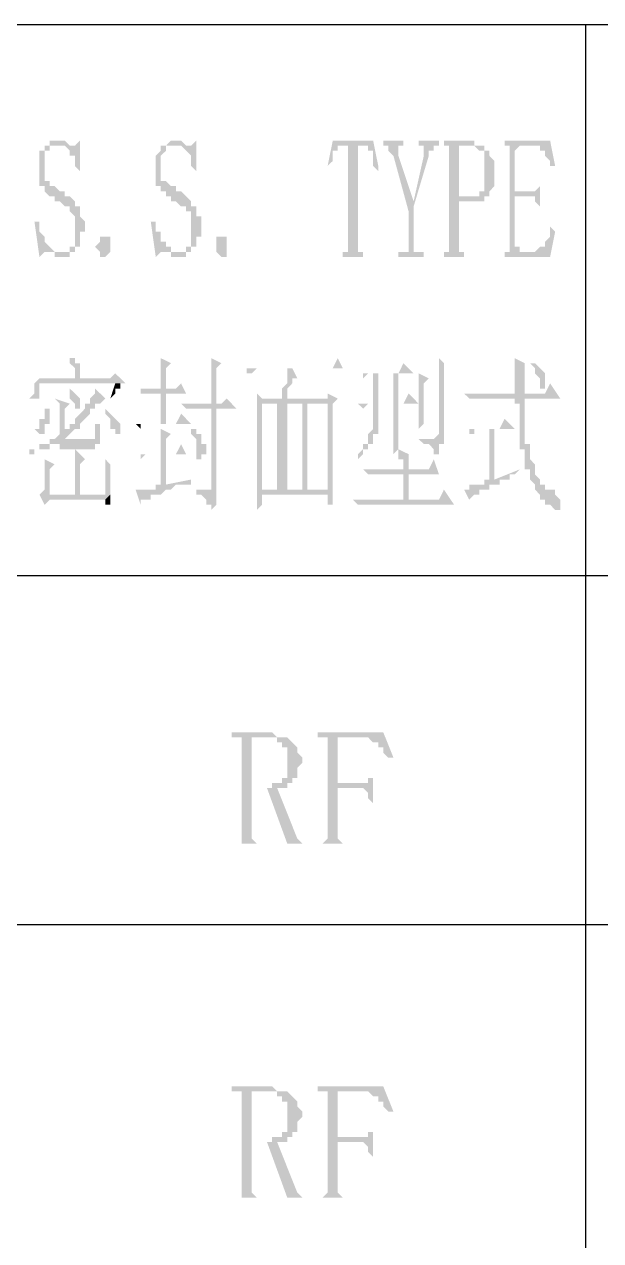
# Model space of a CAD drawing. Extents: x 51 to 246, y 3 to 417.
# Drawn here: x 209.08 to 213.91, y 297.88 to 308.06 of the extents above; entities that cross this region are included whole.
import ezdxf

# ---------------------------------------------------------------- set-up
doc = ezdxf.new("R2010")
doc.units = 0
doc.header["$MEASUREMENT"] = 0
doc.layers.add('_____1', color=160, linetype='Continuous')

msp = doc.modelspace()

# ---------------------------------------------------------------- hatches: boundary and pattern name
at = {"layer": '_____1'}
for points in [[(209.381, 307.086), (209.296, 307.086), (209.296, 307.043), (209.254, 307.043), (209.254, 307.001), (209.211, 307.001), (209.211, 306.705), (209.254, 306.705), (209.254, 306.662), (209.296, 306.62), (209.338, 306.62), (209.338, 306.578), (209.381, 306.578), (209.423, 306.535), (209.465, 306.535), (209.465, 306.493), (209.508, 306.451), (209.508, 306.197), (209.465, 306.197), (209.465, 306.154), (209.296, 306.154), (209.338, 306.154), (209.338, 306.112), (209.465, 306.112), (209.465, 306.154), (209.508, 306.154), (209.508, 306.197), (209.55, 306.197), (209.55, 306.324), (209.592, 306.324), (209.592, 306.408), (209.55, 306.451), (209.55, 306.535), (209.508, 306.535), (209.508, 306.578), (209.465, 306.62), (209.423, 306.62), (209.423, 306.662), (209.381, 306.662), (209.338, 306.705), (209.296, 306.705), (209.296, 306.747), (209.254, 306.747), (209.254, 307.001), (209.296, 307.001), (209.296, 307.043), (209.465, 307.043), (209.423, 307.086)], [(210.354, 307.086), (210.312, 307.086), (210.27, 307.043), (210.227, 307.043), (210.227, 307.001), (210.185, 306.959), (210.185, 306.705), (210.227, 306.705), (210.227, 306.662), (210.27, 306.662), (210.27, 306.62), (210.312, 306.62), (210.312, 306.578), (210.354, 306.578), (210.397, 306.535), (210.439, 306.535), (210.439, 306.493), (210.481, 306.493), (210.481, 306.197), (210.439, 306.197), (210.439, 306.154), (210.27, 306.154), (210.312, 306.154), (210.312, 306.112), (210.439, 306.112), (210.439, 306.154), (210.481, 306.154), (210.481, 306.197), (210.524, 306.197), (210.524, 306.281), (210.566, 306.281), (210.566, 306.451), (210.524, 306.451), (210.524, 306.535), (210.481, 306.535), (210.481, 306.578), (210.397, 306.662), (210.354, 306.662), (210.354, 306.705), (210.312, 306.705), (210.27, 306.747), (210.227, 306.747), (210.227, 306.959), (210.27, 307.001), (210.27, 307.043), (210.439, 307.043), (210.397, 307.086)], [(209.762, 306.112), (209.719, 306.112), (209.719, 306.154), (209.677, 306.197), (209.719, 306.239), (209.719, 306.281), (209.804, 306.281), (209.804, 306.154)], [(210.735, 306.112), (210.693, 306.154), (210.693, 306.281), (210.778, 306.281), (210.778, 306.112)], [(209.465, 305.265), (209.465, 305.223), (209.508, 305.181), (209.508, 305.096), (209.55, 305.096), (209.55, 305.223), (209.508, 305.223), (209.508, 305.265)], [(213.36, 305.223), (213.318, 305.223), (213.36, 305.181), (213.36, 305.138), (213.402, 305.096), (213.402, 305.011), (213.445, 305.011), (213.445, 305.138)], [(209.465, 305.011), (209.465, 304.927), (209.508, 304.884), (209.508, 304.8), (209.508, 304.842), (209.55, 304.842), (209.55, 304.927), (209.508, 304.969)], [(210.227, 304.969), (210.27, 304.969), (210.27, 304.715), (210.227, 304.715)], [(209.762, 304.842), (209.762, 304.8), (209.804, 304.757), (209.804, 304.673), (209.846, 304.673), (209.846, 304.588), (209.846, 304.63), (209.889, 304.63), (209.889, 304.715)], [(212.048, 304.884), (212.005, 304.884), (212.005, 304.673), (211.963, 304.63), (211.963, 304.546), (211.921, 304.546), (211.921, 304.503), (211.878, 304.461), (211.878, 304.419), (211.921, 304.461), (211.921, 304.503), (211.963, 304.503), (211.963, 304.546), (212.005, 304.546), (212.005, 304.63), (212.048, 304.63)], [(213.275, 304.927), (213.191, 304.927), (213.191, 304.884), (213.233, 304.884), (213.233, 304.503), (213.275, 304.503), (213.275, 304.334), (213.318, 304.334), (213.318, 304.249), (213.36, 304.207), (213.36, 304.165), (213.402, 304.122), (213.402, 304.08), (213.445, 304.08), (213.445, 304.038), (213.487, 304.038), (213.529, 303.995), (213.572, 303.995), (213.572, 304.08), (213.529, 304.122), (213.487, 304.122), (213.487, 304.165), (213.445, 304.165), (213.445, 304.207), (213.402, 304.207), (213.402, 304.249), (213.36, 304.292), (213.36, 304.376), (213.318, 304.419), (213.318, 304.546), (213.275, 304.546)], [(213.233, 304.334), (213.021, 304.249), (213.148, 304.249), (213.148, 304.292), (213.191, 304.292)], [(213.529, 304.334), (213.529, 304.165), (213.487, 304.165), (213.487, 304.122), (213.529, 304.122)], [(212.259, 304.292), (212.302, 304.292), (212.302, 304.08), (212.259, 304.08)], [(210.524, 304.165), (210.524, 304.122), (210.566, 304.122), (210.608, 304.08), (210.608, 304.038), (210.651, 304.038), (210.651, 303.995), (210.693, 304.038), (210.693, 304.122), (210.651, 304.165)]]:
    msp.add_hatch(color=7, dxfattribs=at).paths.add_polyline_path(points)
for points in [[(209.55, 307.086), (209.508, 307.043), (209.423, 307.043), (209.465, 307.001), (209.465, 306.959), (209.508, 306.959), (209.508, 306.874), (209.55, 306.832)], [(210.524, 307.086), (210.481, 307.043), (210.397, 307.043), (210.481, 306.959), (210.481, 306.874), (210.524, 306.832)], [(212.005, 307.086), (211.667, 307.086), (211.624, 306.874), (211.624, 306.832), (211.624, 306.874), (211.667, 306.916), (211.667, 307.001), (211.709, 307.001), (211.709, 307.043), (211.921, 307.043)], [(212.005, 307.086), (211.921, 307.043), (211.963, 307.043), (211.963, 307.001), (212.005, 307.001), (212.005, 306.874), (212.048, 306.832), (212.048, 306.874)], [(212.259, 307.086), (212.09, 307.086), (212.09, 307.043), (212.132, 307.043), (212.132, 307.001), (212.175, 306.959), (212.302, 306.493), (212.302, 306.154), (212.217, 306.154), (212.217, 306.112), (212.429, 306.112), (212.429, 306.154), (212.344, 306.154), (212.344, 306.578), (212.217, 306.959), (212.217, 307.043), (212.259, 307.043)], [(212.556, 307.086), (212.386, 307.086), (212.386, 307.043), (212.429, 307.043), (212.429, 306.959), (212.344, 306.578), (212.344, 306.535), (212.471, 306.959), (212.471, 307.001), (212.513, 307.001), (212.513, 307.043), (212.556, 307.043)], [(212.81, 307.086), (212.598, 307.086), (212.598, 307.043), (212.852, 307.043), (212.894, 307.001), (212.937, 307.001), (212.937, 306.662), (212.894, 306.662), (212.894, 306.62), (212.725, 306.62), (212.937, 306.578), (212.937, 306.62), (212.979, 306.62), (212.979, 306.662), (213.021, 306.705), (213.021, 306.916), (212.979, 306.959), (212.979, 307.001), (212.937, 307.001), (212.937, 307.043), (212.852, 307.043), (212.852, 307.086)], [(213.487, 307.086), (213.106, 307.086), (213.106, 307.043), (213.402, 307.043), (213.402, 307.001), (213.445, 307.001), (213.445, 306.959), (213.487, 306.916), (213.487, 306.874), (213.529, 306.874)], [(209.465, 307.043), (209.381, 307.043), (209.508, 307.043)], [(210.439, 307.043), (210.354, 307.043), (210.481, 307.043)], [(211.921, 307.043), (211.751, 307.043), (211.794, 307.043), (211.794, 306.154), (211.751, 306.154), (211.751, 306.112), (211.921, 306.112), (211.921, 306.154), (211.878, 306.154), (211.878, 307.043)], [(212.598, 307.043), (212.64, 307.043), (212.64, 306.154), (212.598, 306.154), (212.598, 306.112), (212.767, 306.112), (212.767, 306.154), (212.725, 306.154), (212.725, 306.578), (212.937, 306.578), (212.725, 306.62), (212.725, 307.043), (212.81, 307.043)], [(213.106, 307.043), (213.148, 307.043), (213.148, 306.154), (213.106, 306.154), (213.233, 306.154), (213.233, 306.197), (213.191, 306.197), (213.191, 306.62), (213.318, 306.62), (213.191, 306.662), (213.191, 307.001), (213.233, 307.043), (213.36, 307.043)], [(213.402, 306.789), (213.402, 306.705), (213.36, 306.662), (213.191, 306.662), (213.318, 306.62), (213.36, 306.62), (213.36, 306.578), (213.402, 306.535), (213.402, 306.493)], [(209.211, 306.408), (209.169, 306.408), (209.211, 306.112), (209.254, 306.154), (209.338, 306.154), (209.254, 306.239), (209.254, 306.281), (209.211, 306.324), (209.211, 306.366)], [(210.185, 306.408), (210.143, 306.408), (210.185, 306.112), (210.227, 306.154), (210.312, 306.154), (210.312, 306.197), (210.27, 306.197), (210.27, 306.239), (210.227, 306.239), (210.227, 306.324), (210.185, 306.324), (210.185, 306.366)], [(213.487, 306.366), (213.487, 306.281), (213.445, 306.239), (213.445, 306.197), (213.402, 306.197), (213.36, 306.154), (213.106, 306.154), (213.106, 306.112), (213.487, 306.112), (213.529, 306.324)], [(209.338, 306.154), (209.254, 306.154), (209.381, 306.154)], [(210.312, 306.154), (210.227, 306.154), (210.354, 306.154)], [(210.227, 305.265), (210.227, 305.011), (210.27, 305.011), (210.27, 305.181), (210.312, 305.223)], [(210.651, 305.265), (210.651, 304.884), (210.693, 304.884), (210.693, 305.181), (210.735, 305.223)], [(211.709, 305.265), (211.667, 305.181), (210.947, 305.181), (210.947, 305.138), (210.989, 305.138), (211.032, 305.181), (211.751, 305.181)], [(212.556, 305.265), (212.556, 304.63), (212.513, 304.588), (212.386, 304.588), (212.429, 304.546), (212.471, 304.546), (212.513, 304.503), (212.513, 304.461), (212.556, 304.461), (212.556, 304.546), (212.598, 304.546), (212.598, 305.223)], [(213.191, 305.265), (213.191, 304.969), (213.275, 304.969), (213.275, 305.223)], [(211.328, 305.181), (211.286, 305.181), (211.286, 305.054), (211.243, 305.011), (211.243, 304.927), (211.286, 304.927), (211.286, 305.011), (211.328, 305.054), (211.328, 305.096), (211.37, 305.096)], [(212.259, 305.223), (212.217, 305.138), (211.921, 305.138), (211.921, 305.096), (211.963, 305.138), (212.344, 305.138)], [(209.211, 305.096), (209.169, 305.054), (209.169, 304.969), (209.127, 304.927), (209.211, 304.927), (209.211, 305.054), (209.846, 305.054)], [(209.846, 305.138), (209.804, 305.096), (209.211, 305.096), (209.846, 305.054), (209.931, 305.054)], [(209.846, 305.054), (209.804, 304.927), (209.846, 304.969), (209.846, 305.011), (209.889, 305.011), (209.889, 305.054), (209.931, 305.054)], [(210.397, 305.054), (210.354, 305.011), (210.058, 305.011), (210.058, 304.969), (210.439, 304.969)], [(212.005, 305.138), (212.005, 304.884), (212.048, 304.884), (212.048, 305.138), (212.175, 305.138)], [(212.217, 305.138), (212.005, 305.138), (212.175, 305.138), (212.175, 304.884), (212.217, 304.884)], [(212.386, 305.138), (212.386, 304.673), (212.429, 304.715), (212.429, 305.054), (212.471, 305.096)], [(213.487, 305.054), (213.445, 304.969), (212.767, 304.969), (212.81, 304.927), (213.572, 304.927)], [(209.677, 305.011), (209.677, 304.969), (209.635, 304.927), (209.635, 304.884), (209.592, 304.884), (209.592, 304.842), (209.508, 304.757), (209.508, 304.715), (209.465, 304.715), (209.465, 304.673), (209.423, 304.673), (209.423, 304.63), (209.465, 304.63), (209.508, 304.673), (209.55, 304.673), (209.55, 304.715), (209.635, 304.8), (209.635, 304.842), (209.677, 304.842), (209.677, 304.884), (209.719, 304.884), (209.762, 304.927)], [(211.032, 304.969), (211.032, 304.884), (211.624, 304.884), (211.624, 304.165), (211.455, 304.165), (211.667, 304.165), (211.667, 304.884), (211.709, 304.927), (211.074, 304.927)], [(211.624, 304.969), (211.624, 304.927), (211.074, 304.927), (211.709, 304.927)], [(212.302, 304.969), (212.259, 304.884), (211.878, 304.884), (211.921, 304.842), (211.963, 304.884), (212.386, 304.884)], [(209.254, 304.842), (209.254, 304.757), (209.211, 304.757), (209.211, 304.673), (209.169, 304.673), (209.211, 304.63), (209.254, 304.63), (209.254, 304.715), (209.296, 304.715), (209.296, 304.842)], [(209.338, 304.927), (209.381, 304.884), (209.381, 304.63), (209.338, 304.588), (209.296, 304.588), (209.465, 304.588), (209.423, 304.588), (209.465, 304.63), (209.423, 304.63), (209.423, 304.842), (209.465, 304.884)], [(210.778, 304.927), (210.735, 304.884), (210.397, 304.884), (210.439, 304.842), (210.862, 304.842)], [(210.693, 304.842), (210.651, 304.842), (210.651, 304.165), (210.693, 304.122), (210.693, 304.165)], [(211.032, 304.884), (211.032, 304.122), (211.624, 304.122), (211.624, 304.038), (211.667, 304.038), (211.667, 304.165), (211.074, 304.165), (211.074, 304.884), (211.413, 304.884)], [(211.286, 304.884), (211.201, 304.884), (211.201, 304.165), (211.074, 304.165), (211.286, 304.165), (211.286, 304.419), (211.413, 304.419), (211.286, 304.419), (211.286, 304.673), (211.413, 304.673), (211.286, 304.673)], [(211.413, 304.884), (211.413, 304.673), (211.286, 304.673), (211.413, 304.673), (211.413, 304.419), (211.286, 304.419), (211.413, 304.419), (211.413, 304.165), (211.286, 304.165), (211.455, 304.165), (211.455, 304.884), (211.624, 304.884)], [(212.217, 304.884), (212.175, 304.884), (212.175, 304.461), (212.217, 304.503), (212.217, 304.673)], [(209.677, 304.757), (209.677, 304.588), (209.296, 304.588), (209.296, 304.546), (209.381, 304.546), (209.381, 304.503), (209.677, 304.503), (209.677, 304.546), (209.719, 304.546), (209.719, 304.715), (209.677, 304.715)], [(210.397, 304.8), (210.354, 304.715), (210.016, 304.715), (210.481, 304.715)], [(213.106, 304.757), (213.064, 304.673), (212.81, 304.673), (212.81, 304.63), (212.852, 304.63), (212.852, 304.673), (213.191, 304.673)], [(210.016, 304.715), (210.058, 304.673), (210.058, 304.715), (210.1, 304.715)], [(210.227, 304.673), (210.227, 304.461), (210.27, 304.461), (210.27, 304.588), (210.312, 304.63)], [(210.481, 304.715), (210.481, 304.63), (210.524, 304.588), (210.524, 304.419), (210.566, 304.419), (210.566, 304.461), (210.608, 304.461), (210.608, 304.546), (210.566, 304.546), (210.566, 304.63), (210.524, 304.63), (210.524, 304.673), (210.481, 304.673)], [(213.021, 304.673), (212.979, 304.673), (212.979, 304.249), (212.937, 304.249), (212.937, 304.207), (212.81, 304.207), (212.81, 304.165), (212.767, 304.165), (212.81, 304.08), (212.852, 304.122), (212.894, 304.122), (212.894, 304.165), (212.979, 304.165), (212.979, 304.207), (213.064, 304.207), (213.064, 304.249), (213.106, 304.249), (213.021, 304.249)], [(209.296, 304.546), (209.211, 304.546), (209.211, 304.503), (209.127, 304.503), (209.127, 304.461), (209.169, 304.461), (209.169, 304.503), (209.296, 304.503), (209.296, 304.546), (209.381, 304.546)], [(210.397, 304.546), (210.354, 304.461), (210.058, 304.461), (210.058, 304.419), (210.1, 304.461), (210.439, 304.461)], [(212.386, 304.588), (212.471, 304.588), (212.429, 304.588)], [(209.508, 304.503), (209.508, 304.122), (209.55, 304.122), (209.55, 304.376), (209.592, 304.419)], [(210.27, 304.461), (210.227, 304.461), (210.227, 304.207), (210.185, 304.207), (210.185, 304.165), (210.016, 304.165), (210.058, 304.038), (210.058, 304.08), (210.143, 304.08), (210.143, 304.122), (210.227, 304.122), (210.27, 304.165), (210.312, 304.165), (210.354, 304.207), (210.397, 304.207), (210.27, 304.207)], [(212.217, 304.503), (212.217, 304.419), (212.259, 304.419), (212.259, 304.334), (212.302, 304.334), (212.302, 304.461)], [(209.254, 304.419), (209.254, 304.165), (209.211, 304.122), (209.296, 304.122), (209.296, 304.334), (209.338, 304.376)], [(209.762, 304.419), (209.762, 304.122), (209.211, 304.122), (209.254, 304.038), (209.296, 304.08), (209.762, 304.08), (209.804, 304.122), (209.804, 304.376)], [(212.513, 304.419), (212.471, 304.334), (211.921, 304.334), (211.963, 304.292), (212.556, 304.292)], [(210.481, 304.249), (210.27, 304.207), (210.481, 304.207)], [(212.598, 304.165), (212.556, 304.08), (211.836, 304.08), (211.878, 304.038), (212.683, 304.038)], [(209.804, 304.122), (209.762, 304.08), (209.762, 304.038), (209.804, 304.038), (209.804, 304.08)], [(211.032, 304.122), (211.032, 303.995), (211.074, 304.038), (211.074, 304.122), (211.624, 304.122)], [(211.116, 302.133), (210.82, 302.133), (210.82, 302.09), (211.201, 302.09), (211.201, 302.048), (211.243, 302.048), (211.243, 302.006), (211.286, 302.006), (211.286, 301.752), (211.243, 301.752), (211.243, 301.709), (211.159, 301.709), (211.159, 301.667), (210.989, 301.667), (211.286, 301.667), (211.286, 301.709), (211.328, 301.709), (211.328, 301.752), (211.37, 301.752), (211.37, 301.836), (211.413, 301.879), (211.413, 301.921), (211.37, 301.963), (211.37, 302.006), (211.286, 302.09), (211.201, 302.09), (211.159, 302.133)], [(212.09, 302.133), (211.54, 302.133), (211.54, 302.09), (211.963, 302.09), (212.005, 302.048), (212.048, 302.048), (212.048, 302.006), (212.09, 302.006), (212.09, 301.963), (212.132, 301.921), (212.175, 301.921)], [(210.862, 302.09), (210.905, 302.09), (210.905, 301.201), (210.82, 301.201), (211.074, 301.201), (211.032, 301.201), (210.989, 301.244), (210.989, 301.667), (211.286, 301.667), (210.989, 301.667), (210.989, 302.09), (211.116, 302.09)], [(211.582, 302.09), (211.624, 302.09), (211.624, 301.244), (211.582, 301.201), (211.54, 301.201), (211.794, 301.201), (211.751, 301.201), (211.709, 301.244), (211.709, 301.667), (211.878, 301.667), (211.709, 301.709), (211.709, 302.09), (211.921, 302.09)], [(212.005, 301.836), (212.005, 301.752), (211.963, 301.752), (211.963, 301.709), (211.709, 301.709), (211.878, 301.667), (211.921, 301.667), (211.963, 301.625), (211.963, 301.582), (212.005, 301.54), (212.005, 301.498)], [(211.201, 301.667), (211.116, 301.667), (211.286, 301.201), (211.455, 301.201), (211.413, 301.201), (211.37, 301.244)], [(211.116, 299.169), (210.82, 299.169), (210.82, 299.127), (211.201, 299.127), (211.201, 299.085), (211.243, 299.085), (211.243, 299.042), (211.286, 299.042), (211.286, 298.788), (211.243, 298.788), (211.243, 298.746), (211.159, 298.746), (211.159, 298.704), (210.989, 298.704), (211.286, 298.704), (211.286, 298.746), (211.328, 298.746), (211.328, 298.788), (211.37, 298.788), (211.37, 298.873), (211.413, 298.915), (211.413, 298.958), (211.37, 299), (211.37, 299.042), (211.286, 299.127), (211.201, 299.127), (211.159, 299.169)], [(212.09, 299.169), (211.54, 299.169), (211.54, 299.127), (211.963, 299.127), (212.005, 299.085), (212.048, 299.085), (212.048, 299.042), (212.09, 299.042), (212.09, 299), (212.132, 298.958), (212.175, 298.958)], [(210.862, 299.127), (210.905, 299.127), (210.905, 298.238), (210.82, 298.238), (211.074, 298.238), (211.032, 298.238), (210.989, 298.28), (210.989, 298.704), (211.286, 298.704), (210.989, 298.704), (210.989, 299.127), (211.116, 299.127)], [(211.582, 299.127), (211.624, 299.127), (211.624, 298.28), (211.582, 298.238), (211.54, 298.238), (211.794, 298.238), (211.751, 298.238), (211.709, 298.28), (211.709, 298.704), (211.878, 298.704), (211.709, 298.746), (211.709, 299.127), (211.921, 299.127)], [(212.005, 298.873), (212.005, 298.788), (211.963, 298.788), (211.963, 298.746), (211.709, 298.746), (211.878, 298.704), (211.921, 298.704), (211.963, 298.661), (211.963, 298.619), (212.005, 298.577), (212.005, 298.534)], [(211.201, 298.704), (211.116, 298.704), (211.286, 298.238), (211.455, 298.238), (211.413, 298.238), (211.37, 298.28)]]:
    msp.add_hatch(color=7, dxfattribs=at).paths.add_polyline_path(points, is_closed=False)

# ---------------------------------------------------------------- linework, layer by layer
at = {"layer": '_____1', "color": 7}
for p, q in [((180.975, 308.059), (233.468, 308.059)), ((213.783, 308.059), (213.783, 250.317)), ((180.975, 303.445), (233.468, 303.445)), ((180.975, 300.524), (233.468, 300.524))]:
    msp.add_line(p, q, dxfattribs=at)

doc.saveas('drawing.dxf')
